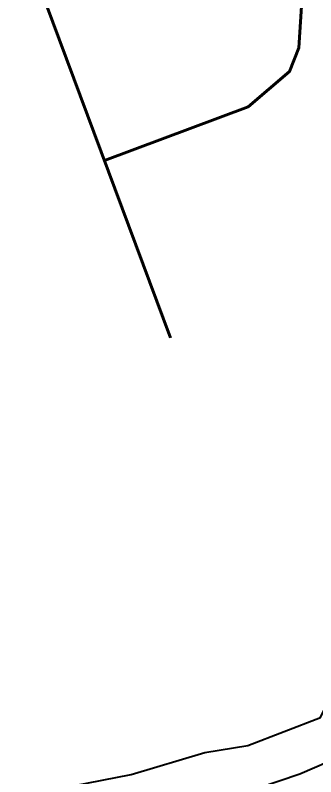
# Model space of a CAD drawing. Header units: inches. Extents: x 653559 to 669309, y 7245317 to 7256454.
# Drawn here: x 662393.7 to 662469.2, y 7253210.7 to 7253402.3 of the extents above; entities that cross this region are included whole.
import ezdxf
from ezdxf.enums import TextEntityAlignment as Align

# ---------------------------------------------------------------- set-up
doc = ezdxf.new("R2010")
doc.units = ezdxf.units.IN
doc.header["$MEASUREMENT"] = 0
for name, color, linetype in [('Cauce', 5, 'Continuous'), ('Perimetral', 190, 'Continuous'), ('TXT_HDR', 160, 'Continuous')]:
    doc.layers.add(name, color=color, linetype=linetype)
doc.styles.add('ROMANS', font='romans.shx', dxfattribs={"height": 150})

msp = doc.modelspace()

# ---------------------------------------------------------------- linework, layer by layer
at = {"layer": 'Cauce', "color": 160, "transparency": 33554613}
for points in [[(662400.95, 7253206.93, 0), (662422.86, 7253211.24, 0), (662441.33, 7253216.76, 0), (662452.19, 7253218.51, 0), (662470.47, 7253225.54, 0), (662478.83, 7253243, 0), (662484.16, 7253248.65, 0), (662496.05, 7253253.99, 0), (662501.93, 7253255.15, 0), (662522.08, 7253253.54, 0), (662547.42, 7253261.06, 0), (662555.7, 7253262.39, 0), (662564.77, 7253261.69, 0), (662589.59, 7253257.27, 0), (662596.89, 7253257.12, 0), (662601.68, 7253260.09, 0), (662599.89, 7253275.2, 0), (662601.59, 7253282.55, 0)], [(662602.27, 7253247.3, 0), (662598.64, 7253246.04, 0), (662588.5, 7253246.26, 0), (662563.38, 7253250.73, 0), (662556.16, 7253251.29, 0), (662549.88, 7253250.28, 0), (662523.6, 7253242.48, 0), (662515.43, 7253242.62, 0), (662506.07, 7253243.98, 0), (662502.84, 7253244.08, 0), (662499.43, 7253243.41, 0), (662490.69, 7253239.48, 0), (662488.12, 7253236.76, 0), (662480.65, 7253220.33, 0), (662478.6, 7253217.7, 0), (662475.75, 7253215.8, 0), (662465.21, 7253211.29, 0), (662454.87, 7253207.76, 0)]]:
    msp.add_polyline3d(points, dxfattribs=at)
at = {"layer": 'Perimetral', "color": 200}
msp.add_polyline3d([(662602.27, 7253247.3, 0), (662598.64, 7253246.04, 0), (662588.5, 7253246.26, 0), (662563.38, 7253250.73, 0), (662556.16, 7253251.29, 0), (662549.88, 7253250.28, 0), (662538.21, 7253246.82, 0), (662523.6, 7253242.48, 0), (662515.43, 7253242.62, 0), (662506.07, 7253243.98, 0), (662502.84, 7253244.08, 0), (662499.43, 7253243.41, 0), (662490.69, 7253239.48, 0), (662488.12, 7253236.76, 0), (662480.65, 7253220.33, 0), (662478.6, 7253217.7, 0), (662475.75, 7253215.8, 0), (662465.21, 7253211.29, 0), (662454.87, 7253207.76, 0)], dxfattribs=at)

# ---------------------------------------------------------------- texts
at = {"layer": 'TXT_HDR', "transparency": 33554613, "style": 'ROMANS'}
msp.add_text('Ao. Pindo', height=100, rotation=20.4221, dxfattribs=at).set_placement((662444.56, 7253381.43), align=Align.MIDDLE)
msp.add_text('Ao. Pindo', height=100, rotation=20.4221, dxfattribs=at).set_placement((662444.56, 7253381.43), align=Align.MIDDLE)

doc.saveas('drawing.dxf')
